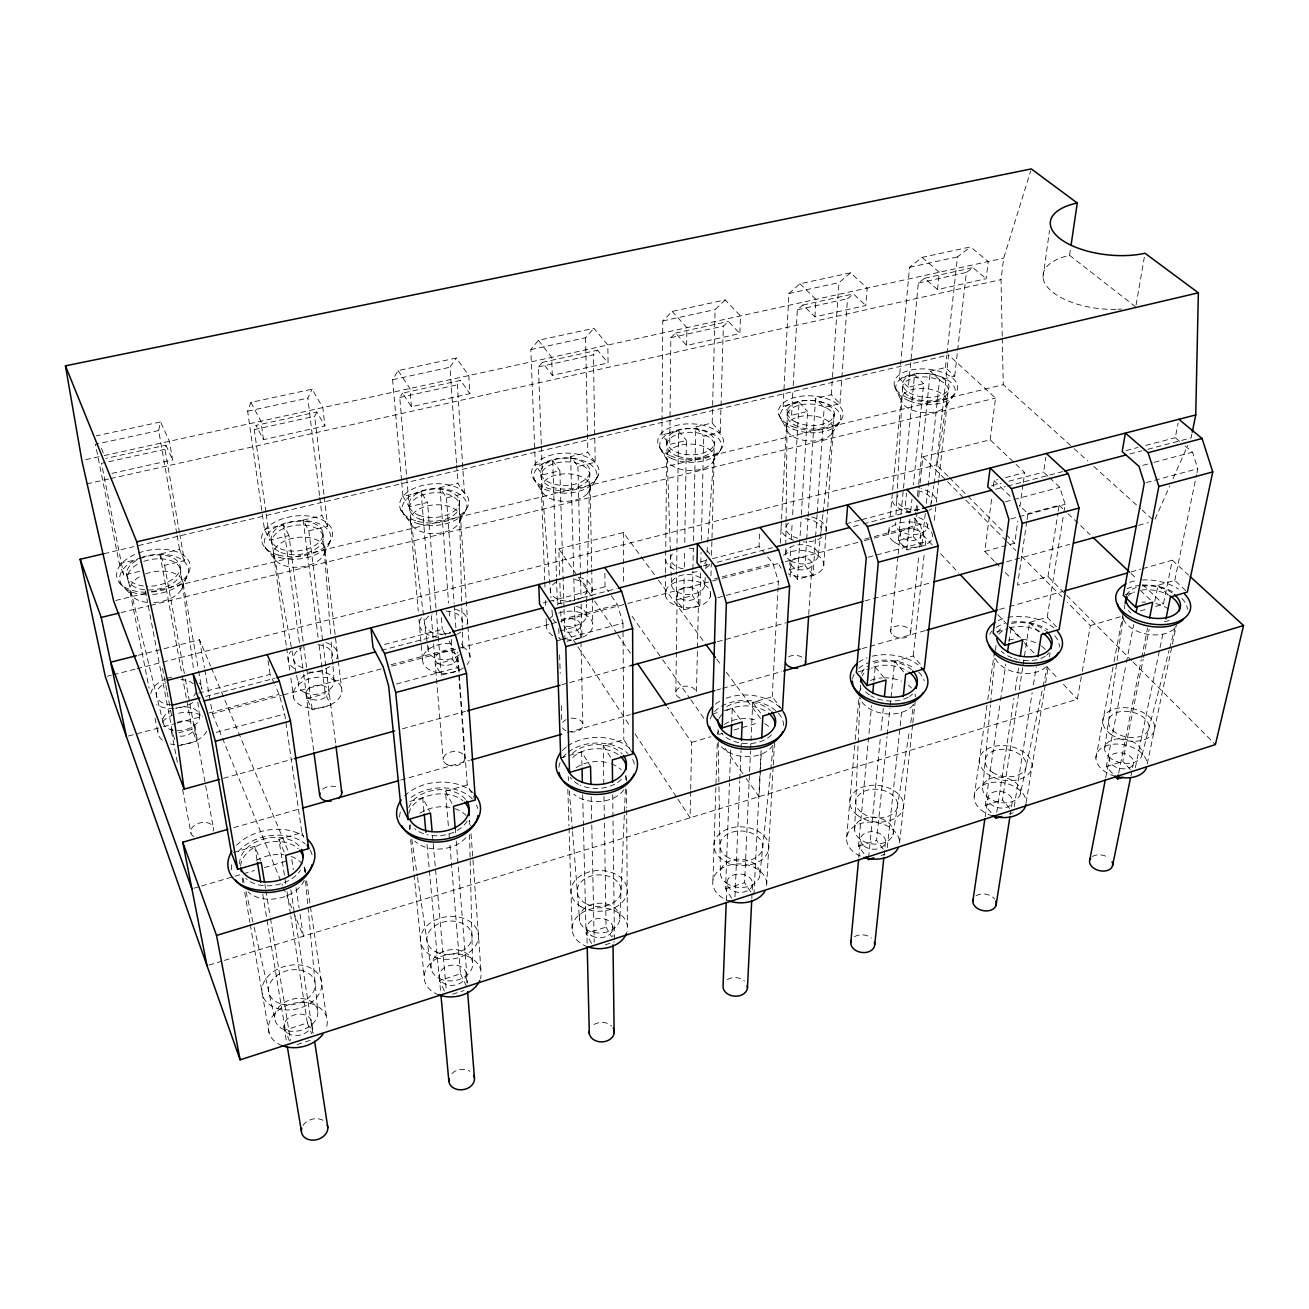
<?xml version="1.0" encoding="UTF-8"?>
<svg xmlns="http://www.w3.org/2000/svg" width="1309" height="1309" viewBox="0 0 1309 1309"><rect width="100%" height="100%" fill="white"/><g stroke="black" fill="none" stroke-linecap="round" stroke-linejoin="round"><path stroke-width="0.75" stroke-dasharray="5 3.75" d="M684.754 542.531L686.44 440.429L669.733 444.422L661.929 434.899L662.027 422.692M662.043 420.647L662.796 320.95L672.155 311.395L725.186 299.941L740.485 315.911L739.88 333.566L686.636 345.429L675.575 333.059L670.846 337.689L669.733 444.422M665.316 595.153L665.512 574.749M665.528 572.704L666.608 458.428M785.727 553.707L786.038 523.355M786.071 521.342L787.184 412.073M700.61 572.933L699.857 605.56L683.625 609.929L676.246 599.947L676.622 571.444M676.655 569.415L678.553 430.956L661.929 434.899M675.82 692.052L676.393 651.669M676.409 649.657L677.211 593.124M686.636 345.429L686.93 327.659L672.155 311.395M683.625 609.929L684.198 575.224M684.345 567.042L684.607 550.713M699.857 605.56L692.396 595.644L692.886 571.248M692.919 569.202L693.328 548.88M693.492 540.732L695.75 426.865L712.178 422.971L720.261 432.33L703.735 436.273L695.75 426.865M690.661 791.291L690.105 817.781L677.767 798.981M690.694 789.262L691.676 742.383L667.41 707.04M696.47 691.512L698.646 594.581A10.767 6.512 1 0 0 683.396 587.921A10.767 6.512 1 0 0 681.727 599.146A10.767 6.512 1 0 0 698.646 594.581M700.839 562.739L701.084 552.529M701.362 540.306L703.735 436.273M586.285 616.49L586.579 604.316M586.628 602.287L587.283 575.911M587.332 573.882L589.819 472.434A24.593 13.695 -1.4 0 0 554.672 459.606A24.593 13.695 -1.4 0 0 551.416 483.316A24.593 13.695 -1.4 0 0 589.819 472.434M712.178 422.971L715.123 309.578L725.186 299.941M710.427 596.168A22.728 13.761 1 0 0 679.42 581.114A22.728 13.761 1 0 0 673.922 604.66A22.728 13.761 1 0 0 710.427 596.168L710.525 592.077M710.967 575.747L711.294 563.508M711.523 555.343L714.109 459.41A23.922 13.205 0.9 0 0 681.433 444.978A23.922 13.205 0.9 0 0 675.689 467.558A23.922 13.205 0.9 0 0 714.109 459.41M720.261 432.33L720.964 407.819M721.03 405.774L723.337 326.121L728.409 321.441L739.88 333.566M712.98 879.926L717.283 742.35M731.682 898.187L725.562 888.778L729.473 783.338M729.538 781.309L730.749 748.863M731.715 722.503L732.238 708.316L721.439 711.442M726.282 900.428L726.97 882.135M734.987 896.796L739.765 780.966M739.847 778.937L741.025 750.482M741.107 748.453L741.434 740.321M854.63 829.791L858.099 744.805M858.18 742.776L859.98 698.253M860.324 690.17L860.569 684.1M619.861 918.853A20.29 14.89 -1.6 0 0 590.621 904.895A20.29 14.89 -1.6 0 0 588.346 930.666A20.29 14.89 -1.6 0 0 619.861 918.853L625.473 787.674M625.817 779.608L625.997 775.566M765.389 554.214L759.073 546.524L759.76 531.258M750.761 892.018L744.576 882.691L750.532 751.006M750.613 748.993L750.891 742.907M750.99 740.878L752.724 702.393L772.261 696.748L782.471 710.28M751.808 898.416L752.511 884.18A12.812 9.212 3.3 0 0 734.104 874.772A12.812 9.212 3.3 0 0 732.598 890.66A12.812 9.212 3.3 0 0 752.511 884.18M753.951 894.669L759.891 774.879M759.989 772.85L761.102 750.532M760.382 770.281L759.073 796.674L746.13 778.282M760.48 768.252L761.282 752.004M801.37 514.568L807.588 411.419L791.585 415.248L783.126 406.117L788.918 293.527L799.93 283.791L850.605 272.828L867.147 288.111L865.789 305.537L814.918 316.86L802.892 305.046L797.345 309.791L793.025 388.888M896.01 514.568L902.703 384.502M780.295 543.202L781.473 520.998M781.571 518.986L786.496 426.112M772.261 696.748L778.053 587.446M778.168 585.434L778.38 581.376L772.964 563.426L766.649 555.736M791.585 415.248L792.91 390.916M773.144 766.927L766.583 886.389A27.047 19.439 3.3 0 0 745.394 864.496A27.047 19.439 3.3 0 0 713.945 876.85A27.047 19.439 3.3 0 0 729.342 901.034M773.259 764.898L774.486 742.628M815.474 538.735L813.053 575.093L797.476 579.298L789.507 569.71L790.783 547.244M791.258 539.095L792.19 522.766M792.649 514.601L799.063 402.338L783.126 406.117M790.129 576.909L790.931 562.886M797.476 579.298L801.255 516.597M814.918 316.86L815.982 299.336L799.93 283.791M813.053 575.093L805.019 565.553L806.557 541.108M806.688 539.063L807.98 518.675M808.095 516.646L815.54 398.427L831.28 394.696L839.985 403.663L824.163 407.459L815.54 398.427M808.749 614.379L812.038 564.294A10.57 6.25 3.3 0 0 796.608 557.879A10.57 6.25 3.3 0 0 795.79 568.662A10.57 6.25 3.3 0 0 812.038 564.294M815.605 536.723L817.078 514.502M817.209 512.473L824.163 407.459M831.28 394.696L838.954 282.646L850.605 272.828M704.717 585.008A16.641 10.014 1 0 0 680.222 575.6A16.641 10.014 1 0 0 679.338 592.928A16.641 10.014 1 0 0 704.717 585.008L705.289 576.86M705.862 568.711L706.435 560.547M707.007 552.398L707.58 544.249M707.727 542.204L714.73 442.327A24.053 13.123 0.9 0 0 679.24 430.039A24.053 13.123 0.9 0 0 678.111 452.75A24.053 13.123 0.9 0 0 714.73 442.327M823.688 565.799L825.963 533.45M826.094 531.438L827.648 509.201M827.795 507.172L833.178 430.366A23.48 12.615 2.9 0 0 799.995 416.524A23.48 12.615 2.9 0 0 796.265 438.171A23.48 12.615 2.9 0 0 833.178 430.366M839.985 403.663L841.72 379.446M841.867 377.434L847.528 298.714L853.386 293.936L865.789 305.537M846.661 837.351L855.088 741.598M855.268 739.569L859.228 694.752M908.331 387.3L899.283 378.546L909.559 267.298L922.076 257.382L970.558 246.91L988.213 261.522L986.168 278.735L937.522 289.567L924.629 278.261L918.329 283.088L908.331 387.3L923.663 383.635L913.404 484.984M863.989 853.632L858.459 846.154L871.581 705.682M873.872 681.253L875.197 667.001L871.434 668.081M888.713 532.387L889.466 524.271M890.235 516.155L901.263 398.443M858.769 857.673L860.488 839.445M982.895 785.842L990.455 704.962M990.635 702.933L994.791 658.46M995.544 650.36L996.116 644.306M925.267 513.423L921.814 545.82L906.826 549.845L898.35 540.633L903.292 490.106M903.488 488.093L914.549 374.93L899.283 378.546M890.627 631.2L897.99 556.145M898.187 554.116L900.183 533.827M868.603 857.575L880.303 738.538M881.104 730.471L883.28 708.284M909.166 512.735L905.043 508.367L906.532 493.264M883.28 849.246L876.588 840.345L887.06 736.623M887.257 734.594L889.94 708.153M890.136 706.124L894.652 661.372L913.224 656.005L921.847 666.003M906.826 549.845L909.902 519.444M910.737 511.344L911.964 499.171M759.973 874.003L773.161 746.032M937.522 289.567L939.289 272.272L922.076 257.382M921.814 545.82L913.257 536.657L915.76 512.441M915.973 510.412L916.595 504.358M917.429 496.291L918.476 486.195M918.689 484.183L930.355 371.167L945.442 367.584L954.719 376.19L939.551 379.823L930.355 371.167M932.286 544.888L915.547 527.085L917.004 513.03M917.216 511.034L917.838 505.012M918.673 496.978L919.932 484.935M920.129 482.923L922.845 456.825L990.177 439.808L1014.639 463.042M884.066 855.579L885.555 841.409M887.273 847.643L901.999 708.578M910.639 632.574L918.82 555.474M919.671 547.358L920.963 535.185M926.363 503.311L939.551 379.823M913.224 656.005L924.269 553.854M925.136 545.837L925.561 541.844L920.194 524.385L910.557 514.192M945.442 367.584L946.751 355.508M946.98 353.495L957.452 256.891L970.558 246.91M947.945 476.231L936.589 464.826L948.567 355.017L135.792 546.197M934.299 520.377L936.099 504.129M938.782 479.732L936.311 502.083A22.286 12.468 5.1 0 0 921.078 488.666M939.011 477.703L947.323 402.517A23.12 12.043 4.7 0 0 913.698 389.231A23.12 12.043 4.7 0 0 911.833 409.995A23.12 12.043 4.7 0 0 947.323 402.517M912.618 724.875L899.463 843.52A26.573 18.408 7 0 0 877.21 822.641A26.573 18.408 7 0 0 847.398 834.422A26.573 18.408 7 0 0 864.153 857.46M912.831 722.879L915.515 698.744A28.225 17.966 6 0 0 914.991 694.015M818.387 554.803L820.203 538.654M820.432 536.641L822.936 514.437M823.165 512.408L834.34 413.513M954.719 376.19L957.403 352.268M957.632 350.272L966.353 272.485L972.947 267.625L986.168 278.735M1002.236 336.184L1001.009 279.619L1003.692 258.135L1030.707 170.857M990.177 439.808L995.511 398.067L948.567 355.017M994.316 561.234L984.761 551.384L991.911 496.782M993.236 486.67L994.038 480.599L997.867 479.601M1042.995 277.41L1049.54 230.368M974.174 796.739L987.493 701.722M987.771 699.693L994.284 653.207A27.8 16.919 8.5 0 0 1014.23 671.91A27.8 16.919 8.5 0 0 1045.662 667.132M984.761 551.384L1014.688 543.202L1017.846 521.015M1019.858 506.894L1023 484.706M1023.294 482.677L1024.718 472.598L1016.079 464.4M1104.845 747.194L1123.204 616.899M1124.333 608.881L1124.906 604.873M991.142 812.627L985.219 805.493L1000.191 702.475M1000.485 700.446L1005.77 664.088M1009.01 641.868L1011.055 627.731L1005.688 629.285M1026.78 521.587L1017.535 585.139L1047.969 576.582L1065.281 593.959M1027.074 519.608L1027.941 513.635L1019.466 505.389M985.17 816.865L987.804 798.752M1115.939 309.333A59.543 27.538 6.3 0 1 1047.822 287.538A59.543 27.538 6.3 0 1 1069.568 255.337L1070.467 249.299M1048.018 476.28L1043.6 472.124L1045.809 457.217M996.771 812.316L1013.968 698.188M1015.179 690.187L1018.5 668.163M1009.681 808.438L1002.514 799.946L1022.804 666.772M1023.114 664.759L1029.561 622.38L1047.216 617.275L1056.445 626.782M927.247 528.165L927.868 524.124M930.65 505.978L933.742 485.803M934.053 483.79L948.567 389.002A23.235 11.961 4.6 0 0 918.411 373.523A23.235 11.961 4.6 0 0 910.557 393.42A23.235 11.961 4.6 0 0 948.567 389.002M1010.237 814.836L1011.17 808.798M1011.497 806.769L1012.119 802.744A12.419 8.247 9.8 0 0 996.542 791.438A12.419 8.247 9.8 0 0 991.715 804.986A12.419 8.247 9.8 0 0 1012.119 802.744M1047.969 576.582L1057.901 513.193M1058.212 511.214L1059.145 505.258L1027.941 513.635M1014.213 806.688L1032.179 692.69M1033.439 684.689L1036.286 666.69M892.934 834.766A19.471 13.401 7 0 0 868.194 817.438A19.471 13.401 7 0 0 860.897 839.724A19.471 13.401 7 0 0 892.934 834.766L909.46 730.717M910.737 722.715L913.6 704.7M1047.216 617.275L1063.562 514.421M1063.89 512.408L1065.166 504.341L1059.832 487.357L1049.507 477.67M1026.158 802.63L1045.286 684.885M1045.596 682.905L1048.198 666.936M1136.097 304.948L1144.328 257.235M224.346 960.413L1077.356 699.202L1081.921 673.333M1082.265 671.353L1090.348 625.587L1067.44 602.5M1095.895 757.976L1113.664 663.614M1114.024 661.716L1123.106 613.528M1112.535 773.488L1106.269 766.665L1126.018 664.497M1126.411 662.485L1133.758 624.426M1105.663 777.873L1109.557 757.862M1179.573 441.313L1175.269 437.697L1178.149 422.987M1118.72 772.964L1141.252 659.769M1141.644 657.773L1147.584 627.993M1130.371 769.496L1122.795 761.363L1143.182 659.311M1143.575 657.314L1149.171 629.302M1154.767 601.273L1157.974 585.27L1174.778 580.411L1187.345 592.061M1191.894 434.081L1191.125 437.91L1143.722 450.345M1155.683 606.443L1163.374 604.185L1172.308 560.203L1142.855 568.597M1130.943 775.73L1132.17 769.725M1132.58 767.728L1133.398 763.72A12.288 7.772 11.8 0 0 1117.395 752.904A12.288 7.772 11.8 0 0 1113.599 765.847A12.288 7.772 11.8 0 0 1133.398 763.72M1135.378 767.598L1163.505 630.725M1174.778 580.411L1196.541 474.692M1196.95 472.696L1197.784 468.704L1192.499 452.178L1185.316 446.14M1020.398 793.892A19.193 12.665 9.7 0 0 995.004 777.35A19.193 12.665 9.7 0 0 989.457 798.621A19.193 12.665 9.7 0 0 1020.398 793.892L1042.602 688.616M1043.011 686.636L1047.2 666.772M1049.294 656.84L1050.145 652.864M1147.24 763.9L1176.382 625.195M176.78 533.565L158.667 430.546L160.565 421.94L96.293 435.832M179.546 532.796L164.967 449.331L165.948 445.191L105.849 458.412M1142.037 754.884L1169.084 650.426M1169.591 648.462L1175.204 626.782M306.584 667.328L288.994 535.577L269.85 540.159L264.451 529.261L247.646 411.206L250.935 402.403L312.082 389.198L322.816 407.59L324.927 425.965L263.485 439.644L255.975 425.392L316.86 411.991L324.927 425.965M265.891 512.015L254.273 429.614L255.975 425.392M181.575 589.312L188.021 574.013M1155.045 519.117L1169.804 485.901M1173.077 478.521L1187.836 445.305M319.511 495.358L307.844 398.116L312.082 389.198M323.912 554.591L331.177 539.406M323.928 494.295L314.684 416.278L316.86 411.991M459.852 521.44L467.837 506.37M587.774 493.198L598.442 474.807A33.723 18.784 -1.4 0 0 554.083 454.37A33.723 18.784 -1.4 0 0 543.366 486.523A33.723 18.784 -1.4 0 0 598.442 474.807M401.536 480.272L392.602 379.692L398.116 370.611L456.35 358.028L468.786 375.552L469.898 393.682L411.386 406.706L402.567 393.125L460.572 380.363L469.898 393.682M712.44 462.715L721.095 449.118M435.979 608.096L427.536 502.411L409.259 506.779L399.752 397.511L402.567 393.125M831.82 433.541L841.131 420.025M456.497 462.961L449.985 367.224L456.35 358.028M464.499 493.558L457.888 483.332L439.939 487.603L446.451 497.878L464.499 493.558L457.348 384.813L460.572 380.363M946.26 405.561L956.175 392.144M563.983 607.229L559.876 470.716L542.401 474.905L535.332 464.957L530.832 349.634L538.375 340.307L593.91 328.297L607.851 345.02L608.063 362.92L552.283 375.339L542.286 362.38L538.457 366.913L541.288 444.34M530.832 349.634L585.598 337.738L593.91 328.297M538.457 366.913L593.402 354.788L597.608 350.207L608.063 362.92M297.061 1044.598L311.902 1039.788M452.587 994.235L464.106 990.504M605.331 944.787L614.461 941.826M881.17 855.464L884.819 854.286M1009.403 813.953L1013.264 812.693M289.42 1040.933L285.28 1030.019L307.37 1022.918L290.794 916.005M444.373 990.913L439.497 980.539L460.49 973.814L449.674 841.916M591.603 943.396L586.072 933.53L606.051 927.116L604.398 821.07M725.562 888.778L744.576 882.691M858.459 846.154L876.588 840.345M985.219 805.493L1002.514 799.946M1106.269 766.665L1122.795 761.363M208.933 965.126L222.432 961.002M193.847 888.255L199.721 886.537M201.684 885.964L233.018 876.768M234.982 876.196L254.568 870.469M264.369 867.589L287.865 860.7M691.676 742.383L710.902 736.754M718.592 734.496L722.437 733.367M733.973 729.997L758.958 722.666M1090.348 625.587L1121.093 616.572M1140.303 610.943L1147.993 608.701M233.395 852.503L254.78 846.318L260.556 860.668M285.771 883.722L278.899 839.347L301.872 832.704L284.675 714.01L279.161 694.359L275.037 685.278M409.832 801.501L422.709 797.786L429.63 811.351M448.332 825.684L445.502 791.192L467.248 784.909L474.463 798.277M560.727 757.895L581.621 751.857L590.555 766.305M603.825 784.353L603.22 745.606L623.804 739.65L632.018 752.331M712.423 714.043L719.623 711.965M858.262 671.893L869.552 668.637M996.738 631.871L1003.905 629.793M1125.2 594.744L1134.658 592.012M233.787 827.664L300.546 808.635M400.669 780.099L469.391 760.513M567.566 732.549L630.398 714.632M716.792 690.023L720.719 688.894M722.683 688.338L781.588 671.55M862.091 648.609L867.982 646.924M869.945 646.368L926.887 630.136M999.536 609.438L1007.39 607.196M1009.354 606.64L1062.352 591.537M1131.074 571.951L1140.892 569.153M223.463 778.266L292.332 759.236M402.534 728.769L465.497 711.36M561.921 684.705L567.828 683.069M569.791 682.529L630.791 665.659M717.381 641.737L786.251 622.691M864.954 600.929L931.861 582.44M1006.637 561.774L1069.6 544.364M1138.47 525.318L1148.32 522.602M177.419 746.195L196.677 741.025L189.756 703.097M303.672 674.331L306.944 698.581L312.262 709.903L330.686 704.946L325.27 693.688L322.178 669.472M459.001 670.404L452.816 659.621L435.275 664.317L441.346 675.149L459.001 670.404L457.659 652.144M566.895 641.361L581.949 637.303L581.081 600.684M216.296 732.385L284.675 714.01M396.431 683.985L458.69 667.263L453.192 648.217L448.251 639.643M556.832 640.903L560.727 639.856M562.674 639.332L622.986 623.117L617.537 604.643L609.585 593.288M717.741 597.673L778.38 581.376M868.162 557.258L925.561 541.844M1010.826 518.937L1065.166 504.341M1146.209 482.563L1197.784 468.704M128.347 736.034L161.596 727.215M163.543 726.691L175.275 723.582M177.239 723.059L202.65 716.318M204.76 669.733L212.434 713.716L281.37 695.423M283.333 694.899L381.835 668.752M391.669 666.134L549.256 624.311M551.22 623.788L557.143 622.217M623.804 604.529L561.07 621.17L576.778 645.108M627.747 603.482L710.542 581.507M712.505 580.983L720.392 578.889M722.372 578.365L783.486 562.134M785.449 561.61L862.336 541.206M864.3 540.682L872.187 538.588M874.15 538.064L915.547 527.085M178.662 732.844L192.063 729.277L196.677 741.025M306.944 698.581L325.27 693.688M560.121 630.971L575.093 626.978L581.949 637.303M676.246 599.947L692.396 595.644M789.507 569.71L805.019 565.553M898.35 540.633L913.257 536.657M208.818 713.012L279.161 694.359M390.949 664.727L453.192 648.217M561.103 619.599L617.537 604.643M714.272 578.987L720.13 577.433M722.093 576.909L772.964 563.426M864.676 539.095L872.334 537.066M874.248 536.559L920.194 524.385M1005.476 501.772L1059.832 487.357M1142.806 465.349L1152.362 462.813M1154.276 462.306L1192.499 452.178M205.758 696.404L274.857 678.275M381.492 650.311L450.607 632.182M557.241 604.202L616.49 588.657M703.375 565.864L709.298 564.31M717.201 562.248L772.49 547.735M853.452 526.496L861.355 524.434M863.318 523.911L918.607 509.397M995.625 489.206L1005.492 486.604M1007.472 486.097L1062.761 471.584M1129.912 453.978L1141.759 450.869M1005.541 477.605L1024.718 472.598M198.575 693.083L270.096 674.397L274.219 683.462M384.551 644.47L442.311 629.351L447.269 637.925M543.366 602.925L547.227 601.927M549.158 601.42L605.053 586.808L608.456 591.668M700.888 561.741L710.591 559.205M712.538 558.698L759.073 546.524M846.203 523.747L859.931 520.148M861.895 519.64L905.043 508.367M991.584 485.737L1001.205 483.217M1008.912 481.205L1043.6 472.124M1126.084 450.558L1137.897 447.482M1145.751 445.42L1175.269 437.697M107.338 676.262L111.298 675.248M113.278 674.74L135.056 669.194M137.036 668.686L160.778 662.632M162.758 662.125L936.589 464.826M138.329 655.22L162.021 649.215M164.001 648.724L199.541 639.741L210.569 666.036M559.63 574.978L558.812 548.88L623.329 532.567L657.282 578.578M121.066 612.563L148.833 605.756M150.813 605.265L995.511 398.067M115.634 600.504L149.39 592.29M151.386 591.815L1003.267 384.666L1072.709 447.367M158.667 430.546L95.459 444.291L119.332 563.704L123.75 575.126L143.826 570.331M184.405 560.612L179.578 549.404L159.894 554.083L164.59 565.357L184.405 560.612L179.889 534.776M327.708 526.3L321.949 515.615L303.164 520.066L308.809 530.832L327.708 526.3L324.157 496.307M595.219 462.257L587.839 452.489L570.675 456.563L577.956 466.397L595.219 462.257L593.402 354.788M119.332 563.704L137.461 559.401M264.451 529.261L283.48 524.745L288.994 535.577M401.716 482.285L402.976 496.373L421.138 492.053L427.536 502.411M535.332 464.957L552.709 460.833L559.876 470.716M104 553.674L133.813 546.655M86.689 483.905L108.598 479.012M110.594 478.57L1001.009 279.619M111.936 473.383L172.624 459.868L169.417 441.264L160.565 421.94M85.609 459.672L100.58 456.383M104.327 455.565L1003.692 258.135M542.286 362.38L597.608 350.207M675.575 333.059L728.409 321.441M802.892 305.046L853.386 293.936M924.629 278.261L972.947 267.625M164.967 449.331L101.497 463.337L123.75 575.126M254.273 429.614L314.684 416.278M399.752 397.511L457.348 384.813M670.846 337.689L723.337 326.121M797.345 309.791L847.528 298.714M918.329 283.088L966.353 272.485M247.646 411.206L307.844 398.116M392.602 379.692L449.985 367.224M662.796 320.95L715.123 309.578M788.918 293.527L838.954 282.646M909.559 267.298L957.452 256.891M1069.568 255.337L1135.754 306.928M1074.214 448.725L1087.795 460.997M1093.833 466.446L1140.63 508.694M1142.135 510.068L1152.705 519.608M1172.308 560.203L1188.637 575.175M1157.974 585.27L1170.426 597.002M1059.145 505.258L1066.475 512.228M1067.948 513.619L1089.972 534.53M1131.074 573.538L1136.948 579.118M1142.822 584.681L1163.374 604.185M914.549 374.93L923.663 383.635M1140.352 590.359L1151.347 600.847M994.038 480.599L1010.99 497.125M949.369 477.654L966.402 494.753M967.826 496.176L1004.756 533.221M1006.179 534.645L1014.688 543.202M1066.72 595.399L1131.68 660.57M1133.119 662.027L1215.406 744.576M922.845 456.825L964.357 498.664M965.797 500.103L1005.868 540.486M1007.308 541.926L1015.899 550.582M1021.625 556.358L1061.714 596.74M995.674 562.641L999.781 566.846M1005.247 572.475L1010.712 578.103M119.708 582.98L132.111 595.873M1029.561 622.38L1038.724 631.952M799.063 402.338L807.588 411.419M1011.055 627.731L1021.429 638.743M940.664 553.789L958.793 573.08M997.851 614.625L1007.619 625.015M1009.01 626.504L1022.951 641.345M1024.358 642.817L1036.908 656.169M1046.676 666.559L1057.836 678.438M1063.415 684.362L1077.356 699.202M894.652 661.372L904.404 672.875M265.318 547.947L276.215 560.841M678.553 430.956L686.44 440.429M875.197 667.001L883.64 677.129M538.375 340.307L551.711 357.357L552.283 375.339M752.724 702.393L760.578 712.996M400.799 509.937L411.255 524.058M658.492 580.214L704.586 642.67M716.71 659.098L721.57 665.676M726.413 672.253L762.803 721.554M732.238 708.316L741.09 720.506M632.034 616.212L661.438 657.985M662.616 659.654L689.679 698.09M690.841 699.759L704.962 719.819M724.957 748.208L744.952 776.613M558.812 548.88L577.302 575.796M578.447 577.482L593.468 599.358M594.63 601.044L616.572 633.016M617.733 634.701L630.447 653.207M533.221 478.21L542.499 492.233M398.116 370.611L409.881 388.478L411.386 406.706M577.907 646.826L629.514 725.464M635.127 734.005L676.638 797.263M603.22 745.606L611.287 758.369M402.976 496.373L409.259 506.779M659.883 447.858L668.065 461.799M606.051 927.116L611.663 936.917M250.935 402.403L260.933 421.187L263.485 439.644M445.502 791.192L453.454 806.344M778.806 414.397L786.627 429.417M460.49 973.814L466.299 985.824M894.685 386.744L901.672 401.601M165.948 445.191L172.624 459.868M301.872 832.704L304.163 838.005M211.371 667.917L287.849 850.163M1122.32 616.359L1123.776 619.877M278.899 839.347L284.838 853.583M212.434 713.716L221.679 736.345M222.448 738.227L282.548 885.309M283.317 887.191L292.562 909.82M293.331 911.702L303.361 936.213L299.401 909.984M101.415 448.382L103.591 453.765M307.37 1022.918L311.64 1033.766M174.85 739.454L172.935 734.382L146.919 598.835M126.58 573.604L163.51 724.073M242.885 877.766L244.227 883.69M246.027 891.593L253.651 925.201M254.11 927.181L274.743 1018.107M130.115 592.192L149.111 688.158M155.035 718.15L158.209 734.136M162.529 668.261L166.734 690.236M167.11 692.248L170.17 708.234M170.546 710.231L171.692 716.219M145.381 590.866L146.543 596.855M171.446 731.518L177.599 763.474M182.589 789.425L191.032 833.358M271.159 539.013L296.194 673.235M296.554 675.248L298.436 685.261M194.665 725.333L213.203 827.059M164.59 565.357L185.011 677.146M185.371 679.142L189.396 701.1M159.894 554.083L181.836 673.53M182.196 675.526L192.063 729.277M177.14 535.545L179.578 549.404M145.544 573.915A26.933 15.364 -9.5 0 1 182.802 581.376L198.264 668.932M198.608 670.912L201.782 688.861M244.701 892.427L249.921 922.485M250.264 924.498L269.065 1032.736M199.541 639.741L204.417 667.737M254.78 846.318L257.104 860.291M262.749 894.227L285.28 1030.019M283.955 1026.403L286.622 1042.488M264.893 884.442L265.547 888.451M265.874 890.447L270.145 916.447M270.472 918.443L290.516 1040.393M287.031 891.805L290.467 913.993M311.837 1023.18A14.121 10.488 -13.5 0 1 291.171 1034.863A14.121 10.488 -13.5 0 1 290.68 1016.504A14.121 10.488 -13.5 0 1 311.837 1023.18L313.375 1033.226M290.843 889.711L312.835 1033.128M291.792 859.555L293.314 869.651M296.047 887.797L299.09 907.971M409.684 824.981L410.29 829.006M411.795 839.102L417.227 875.459M417.538 877.472L431.119 968.349M268.034 660.554L270.096 674.397M304.899 868.783L305.488 872.792M306.65 880.793L326.514 1016.913M273.385 553.478L286.344 645.861M286.622 647.873L289.731 669.963M290.86 677.947L293.674 698.041M266.169 514.028L269.85 540.159M283.48 524.745L303.393 672.302M305.962 693.688L313.62 750.335M306.846 669.357L312.262 709.903M409.161 505.994L427.176 642.866M427.454 644.895L428.239 650.933M180.249 567.206L193.634 669.946M197.823 702.18L199.655 716.285M303.164 520.066L318.071 637.172M319.101 645.239L321.916 667.443M308.809 530.832L325.859 666.477M326.105 668.506L335.709 744.052M319.756 497.371L321.949 515.615M325.008 550.664A25.951 14.874 -6.7 0 1 285.591 565.995A25.951 14.874 -6.7 0 1 286.949 540.012A25.951 14.874 -6.7 0 1 325.008 550.664L338.049 659.016M338.295 661.012L341.927 691.119A24.56 15.397 -7.7 0 1 304.801 706.991A24.56 15.397 -7.7 0 1 305.799 680.091A24.56 15.397 -7.7 0 1 341.927 691.119M410.633 839.756L424.198 977.201M304.212 866.983L304.784 873.087M305.553 881.219L317.776 1011.35A21.828 16.15 -13.4 0 1 286.982 1030.592A21.828 16.15 -13.4 0 1 284.069 1002.661A21.828 16.15 -13.4 0 1 317.776 1011.35M439.251 976.694L440.544 990.749M422.709 797.786L424.018 811.989M426.996 844.485L439.497 980.539M432.494 835.42L433.034 841.523M433.214 843.552L446.271 990.013M410.372 520.36L418.275 611.221M418.962 619.304L422.48 659.687M449.003 833.8L449.494 839.887M541.042 474.447L550.974 597.804M551.956 609.945L552.611 618.028M421.138 492.053L431.119 613.643M431.283 615.672L433.443 642.015M433.606 644.044L443.26 759.76M568.204 776.597L568.531 780.671M569.333 790.849L572.393 829.513M572.557 831.542L579.658 921.078M455.237 828.695L455.548 832.769M456.203 840.902L467.477 983.174M466.151 973.634A13.548 10.112 -7.4 0 1 446.925 984.728A13.548 10.112 -7.4 0 1 445.044 967.302A13.548 10.112 -7.4 0 1 466.151 973.634L466.953 983.664M436.142 610.125L441.346 675.149M441.395 617.619L442.311 629.351M439.939 487.603L448.578 602.958M449.183 611.058L449.789 619.157M451.31 639.381L452.816 659.621M322.963 532.91L330.588 634.08M331.193 642.179L332.862 664.432M333.026 666.461L334.09 680.615M446.451 497.878L454.125 603.416M454.272 605.462L455.892 627.78M471.044 833.735L481.172 973.127M458.69 667.263L459.132 673.35M459.279 675.379L467.248 784.909M457.496 657.216L458.657 673.284M458.804 675.28L464.81 757.6M460.555 517.677A25.133 14.334 -3.9 0 1 423.412 532.321A25.133 14.334 -3.9 0 1 422.431 507.499A25.133 14.334 -3.9 0 1 460.555 517.677L467.82 624.589M467.951 626.602L470.013 656.873M456.645 465.006L457.888 483.332M541.321 488.715L544.708 580.051M544.773 582.08L545.002 588.166M545.46 600.356L545.689 606.443M546.131 618.617L546.442 626.733M541.37 446.385L542.401 474.905M666.674 440.838L671.206 575.698M671.272 577.744L671.484 583.879M558.763 628.435L559.09 638.612A23.218 14.334 -1.6 0 0 565.063 639.659M559.614 654.893L560.203 673.202M561.266 705.764L561.79 722.044M552.709 460.833L556.472 576.614M556.538 578.643L557.405 605.053M567.844 789.343L568.973 826.028M569.039 828.057L572.164 929.946M559.876 583.012L560.514 603.105M560.759 611.139L561.005 619.173M564.048 609.258L564.964 639.823M570.675 456.563L573.784 576.255M573.833 578.283L574.504 604.66M574.569 606.689L575.093 626.978M580.525 624.377L582.881 724.041M586.792 929.472L587.136 943.756M581.621 751.857L581.965 766.141M582.669 794.71L583.421 825.341M583.47 827.386L586.072 933.53M459.23 500.169L461.782 605.838M461.832 607.867L462.372 630.218M462.421 632.263L462.764 646.482M577.956 466.397L580.378 570.168M580.427 572.197L581.049 598.655M469.326 824.441L469.227 820.399A30.5 21.042 -6.1 0 1 470.455 825.652M469.555 834.553L470.127 858.819M470.176 860.831L472.516 961.919M1002.269 338.197L1003.267 384.666M591.193 796.641L591.75 822.936M591.783 824.965L594.237 942.267M590.146 486.146L591.684 567.255M591.717 569.284L592.224 595.644M592.257 597.673L592.748 624.049M585.598 337.738L587.839 452.489M718.003 729.718L718.068 733.793M718.199 741.958L718.919 784.762M718.952 786.807L720.375 872.432M604.005 796.592L604.365 819.025M604.873 573.277L605.053 586.808M612.71 794.694L614.445 939.78M612.792 926.559L612.923 936.769M622.986 623.117L623.804 739.65M626.553 789.622L626.667 807.948M626.684 809.993L627.387 926.068M623.329 532.567L623.673 584.534M1121.633 309.039A59.543 27.538 6.3 0 1 1117.87 309.268M455.123 609.176A24.151 14.759 -4.4 0 1 466.92 625.015M460.932 632.051A24.151 14.759 -4.4 0 1 455.99 634.718M437.582 637.303A24.151 14.759 -4.4 0 1 422.512 616.392M578.954 577.138A23.529 14.203 -1.6 0 1 589.803 595.906M561.986 603.842A23.529 14.203 -1.6 0 1 553.003 600.995M192.799 702.508A25.836 15.757 -10.5 0 1 175.684 708.267M174.015 708.398A25.836 15.757 -10.5 0 1 156.54 704.7M150.797 693.639A25.836 15.757 -10.5 0 1 165.572 679.027M167.094 678.455A25.836 15.757 -10.5 0 1 171.888 677.08M199.312 682.791A25.836 15.757 -10.5 0 1 200.866 685.212M201.357 686.489A25.836 15.757 -10.5 0 1 201.782 689.205M931.615 508.89A22.286 12.468 5.1 0 1 928.948 510.33M910.819 512.277A22.286 12.468 5.1 0 1 891.936 497.895M709.756 564.424A23.038 13.63 1 0 1 706.68 567.468M697.059 571.624A23.038 13.63 1 0 1 691.185 572.426M674.102 569.3A23.038 13.63 1 0 1 665.823 556.456M706.975 550.876A23.038 13.63 1 0 1 709.92 554.002M325.859 642.604A24.92 15.283 -7.4 0 1 336.577 659.147M329.852 666.494A24.92 15.283 -7.4 0 1 308.711 672.188M294.574 668.588A24.92 15.283 -7.4 0 1 290.843 651.375M141.716 557.339A34.754 19.668 -9.3 0 1 188.218 567.991A34.754 19.668 -9.3 0 1 150.846 594.597M145.446 594.646A34.754 19.668 -9.3 0 1 119.79 579.92A34.754 19.668 -9.3 0 1 140.079 557.912M1169.248 620.417A27.391 15.757 10.2 0 1 1163.128 621.857M1130.927 613.136A27.391 15.757 10.2 0 1 1128.358 610.485M1128.276 595.808A27.391 15.757 10.2 0 1 1135.705 591.423M1141.726 590.048A27.391 15.757 10.2 0 1 1168.43 595.039M300.383 870.321A31.776 21.713 -11.1 0 1 298.337 873.038M295.834 875.59A31.776 21.713 -11.1 0 1 245.667 878.274M240.643 866.018A31.776 21.713 -11.1 0 1 263.469 843.438A31.776 21.713 -11.1 0 1 298.157 848.723M231.431 869.814A41.086 28.094 -11.1 0 1 232.135 862.353M238.205 851.537A41.086 28.094 -11.1 0 1 305.259 844.06M310.168 850.048A41.086 28.094 -11.1 0 1 312.54 856.986M467.051 821.136A30.451 20.846 -6 0 1 427.061 834.717M423.478 833.669A30.451 20.846 -6 0 1 414.577 828.646M408.899 813.396A30.451 20.846 -6 0 1 431.266 795.005A30.451 20.846 -6 0 1 462.944 800.683M399.638 817.127A39.385 26.965 -6 0 1 400.996 810.058M411.075 797.443A39.385 26.965 -6 0 1 472.369 798.981M476.525 805.15A39.385 26.965 -6 0 1 477.67 808.504M558.861 767.401A38.092 25.705 -1.3 0 1 561.725 759.236M562.739 757.715A38.092 25.705 -1.3 0 1 566.666 753.411M568.237 752.119A38.092 25.705 -1.3 0 1 628.025 753.575M632.607 759.416A38.092 25.705 -1.3 0 1 634.783 765.912M621.366 779.297A29.453 19.864 -1.3 0 1 616.261 783.289M614.772 784.14A29.453 19.864 -1.3 0 1 580.149 785.138M578.578 784.369A29.453 19.864 -1.3 0 1 570.217 777.35M572.688 757.535A29.453 19.864 -1.3 0 1 618.993 755.195M771.361 734.922A28.716 18.833 2.7 0 1 746.163 743.577A28.716 18.833 2.7 0 1 721.39 733.073M719.066 718.657A28.716 18.833 2.7 0 1 722.077 714.272M726.74 710.591A28.716 18.833 2.7 0 1 766.992 712.063M710.263 718.936A37.143 24.364 2.7 0 1 712.423 714.436M714.583 711.671A37.143 24.364 2.7 0 1 775.648 710.525M778.397 713.192A37.143 24.364 2.7 0 1 783.469 728.606M912.488 694.097A28.16 17.786 5.9 0 1 909.493 696.421M908.217 697.173A28.16 17.786 5.9 0 1 886.144 700.74M882.479 700.151A28.16 17.786 5.9 0 1 870.91 695.832M869.536 694.964A28.16 17.786 5.9 0 1 864.856 691.054M862.042 675.919A28.16 17.786 5.9 0 1 863.956 673.186M873.79 667.099A28.16 17.786 5.9 0 1 907.546 671.092M852.552 679.093A36.423 22.989 5.9 0 1 854.564 673.35M858.851 668.294A36.423 22.989 5.9 0 1 869.7 662.436M872.972 661.503A36.423 22.989 5.9 0 1 914.566 668.67M918.738 672.172A36.423 22.989 5.9 0 1 924.252 680.762M195.663 692.821A20.159 12.288 -10.5 0 1 193.814 696.077M171.528 704.831A20.159 12.288 -10.5 0 1 156.54 696.355A20.159 12.288 -10.5 0 1 165.965 682.758M180.953 679.6A20.159 12.288 -10.5 0 1 193.208 683.74M318.005 644.683A19.439 11.928 -7.4 0 1 330.31 660.341M302.935 667.737A19.439 11.928 -7.4 0 1 298.239 649.968M299.385 649.117A19.439 11.928 -7.4 0 1 301.986 647.595M446.009 611.074A18.85 11.519 -4.4 0 1 460.899 626.16M450.689 632.934A18.85 11.519 -4.4 0 1 427.159 629.138A18.85 11.519 -4.4 0 1 432.166 613.954M574.815 579.494A18.359 11.077 -1.6 0 1 584.534 595.284A18.359 11.077 -1.6 0 1 556.816 598.737A18.359 11.077 -1.6 0 1 556.865 581.736M706.516 559.336A17.966 10.636 1 0 1 703.833 564.588M683.233 568.891A17.966 10.636 1 0 1 673.399 552.922M689.221 548.193A17.966 10.636 1 0 1 693.819 548.7M919.474 509.676A17.393 9.736 5.1 0 1 900.887 505.569A17.393 9.736 5.1 0 1 898.71 494.638M917.691 490.744A17.393 9.736 5.1 0 1 931.092 503.081M143.728 561.414A26.867 15.201 -9.3 0 1 180.675 572.622A26.867 15.201 -9.3 0 1 140.03 588.952A26.867 15.201 -9.3 0 1 140.636 562.641M1127.016 588.837A35.441 20.371 10.2 0 1 1140.581 585.27M1142.299 585.156A35.441 20.371 10.2 0 1 1173.306 592.028M1181.962 598.508A35.441 20.371 10.2 0 1 1187.443 609.307M822.019 537.165A22.629 13.057 3.2 0 1 803.251 541.926M793.663 540.241A22.629 13.057 3.2 0 1 781.178 526.578M811.629 516.973A22.629 13.057 3.2 0 1 826.126 530.963M797.688 538.212A17.655 10.177 3.2 0 1 791.127 521.195M805.002 518.74A17.655 10.177 3.2 0 1 820.727 531.978M1048.951 652.798A27.734 16.739 8.4 0 1 1046.595 655.171M1045.155 656.234A27.734 16.739 8.4 0 1 1019.122 659.769M1017.338 659.376A27.734 16.739 8.4 0 1 1013.853 658.394M1012.184 657.805A27.734 16.739 8.4 0 1 1006.065 654.844M1004.298 653.682A27.734 16.739 8.4 0 1 1001.189 651.129M998.865 634.129A27.734 16.739 8.4 0 1 1002.71 630.791M1009.435 627.878A27.734 16.739 8.4 0 1 1041.195 632.132M989.702 634.276A35.867 21.664 8.4 0 1 991.993 630.971M996.149 627.42A35.867 21.664 8.4 0 1 1004.723 623.542M1011.726 622.086A35.867 21.664 8.4 0 1 1047.838 629.842M1054.759 635.765A35.867 21.664 8.4 0 1 1059.456 647.104M303.017 1125.445A13.45 10.505 -15.8 0 1 323.732 1120.733M281.991 1045.596A29.796 22.155 -13.5 0 1 271.699 1017.486A29.796 22.155 -13.5 0 1 308.891 1003.103A29.796 22.155 -13.5 0 1 326.056 1028.547M304.277 880.286A31.825 21.909 -11.2 0 1 278.817 898.252A31.825 21.909 -11.2 0 1 248.088 891.92M242.869 882.544A31.825 21.909 -11.2 0 1 242.738 878.683M256.499 860.34A31.825 21.909 -11.2 0 1 283.791 854.777M291.154 856.446A31.825 21.909 -11.2 0 1 305.668 874.445M236.536 845.303A43.933 29.96 -11 0 1 303.361 836.075M239.743 863.924A32.038 21.844 -11 0 1 264.074 838.905A32.038 21.844 -11 0 1 300.399 847.676M1092.41 856.561A11.765 7.887 13.1 0 1 1108.723 857.837M1115.284 776.319A25.935 16.412 11.8 0 1 1096.189 755.293A25.935 16.412 11.8 0 1 1123.073 744.559A25.935 16.412 11.8 0 1 1147.093 763.605M1173.928 628.86A27.473 15.921 10.3 0 1 1143.641 633.425A27.473 15.921 10.3 0 1 1122.713 615.59M1142.053 602.156A27.473 15.921 10.3 0 1 1145.473 602.091M1155.962 603.547A27.473 15.921 10.3 0 1 1168.315 608.881M1129.618 582.407A37.879 21.713 10.2 0 1 1136.948 580.558M1142.364 579.969A37.879 21.713 10.2 0 1 1178.476 589.083M1126.427 595.53A27.62 15.839 10.2 0 1 1136.327 587.496M1142.397 586.121A27.62 15.839 10.2 0 1 1173.289 593.697M918.803 517.562A16.101 9.163 5.2 0 1 926.412 529.687A16.101 9.163 5.2 0 1 906.761 533.81A16.101 9.163 5.2 0 1 895.847 522.373M854.515 936.737A12.026 8.819 8 0 1 871.401 938.128M913.24 704.7A28.225 17.966 6 0 1 884.213 713.618A28.225 17.966 6 0 1 859.768 697.419M859.408 692.706A28.225 17.966 6 0 1 860.946 688.223M870.55 680.451A28.225 17.966 6 0 1 882.119 677.898M883.902 677.817A28.225 17.966 6 0 1 901.476 681.187M908.511 685.294A28.225 17.966 6 0 1 911.408 687.994M858.704 662.256A38.926 24.527 5.9 0 1 867.098 657.789M872.301 656.202A38.926 24.527 5.9 0 1 918.084 664.841M861.551 673.415A28.389 17.884 5.9 0 1 868.407 665.708M874.068 663.107A28.389 17.884 5.9 0 1 911.424 669.603M680.107 698.188A10.357 6.676 1.1 0 1 680.615 687.094A10.357 6.676 1.1 0 1 696.323 691.79M727.313 979.607A12.239 9.294 3.7 0 1 744.494 981.046M772.752 745.377A28.765 19.013 2.8 0 1 746.163 756.667A28.765 19.013 2.8 0 1 719.394 744.085M717.545 734.251A28.765 19.013 2.8 0 1 718.657 731.06M724.466 724.45A28.765 19.013 2.8 0 1 756.782 720.277M764.701 723.681A28.765 19.013 2.8 0 1 768.596 726.462M715.467 704.177A39.695 25.984 2.7 0 1 719.623 701.297M726.119 698.237A39.695 25.984 2.7 0 1 780.737 708.496M726.757 706.565A28.945 18.948 2.7 0 1 770.526 710.656M193.863 836.566A11.552 7.641 -12.1 0 1 199.41 823.05A11.552 7.641 -12.1 0 1 213.105 831.084M177.435 722.404A12.059 7.527 -10.9 0 1 194.926 726.331A12.059 7.527 -10.9 0 1 179.628 736.149M172.543 733.269A12.059 7.527 -10.9 0 1 171.659 727.559M206.789 731.142A25.46 15.872 -10.9 0 1 180.904 744.821M174.424 744.674A25.46 15.872 -10.9 0 1 170.415 743.937M162.349 740.125A25.46 15.872 -10.9 0 1 157.964 729.964M162.512 721.668A25.46 15.872 -10.9 0 1 172.477 715.238M178.695 713.274A25.46 15.872 -10.9 0 1 202.175 715.941M143.483 585.99A27.08 15.283 -9.3 0 1 135.907 560.825A27.08 15.283 -9.3 0 1 179.546 564.13A27.08 15.283 -9.3 0 1 146.853 586.252M176.06 708.169A18.637 11.552 -10.8 0 1 199.524 718.117A18.637 11.552 -10.8 0 1 171.872 729.947A18.637 11.552 -10.8 0 1 170.35 710.607M182.802 581.376A26.933 15.364 -9.5 0 1 153.955 602.565M147.099 602.402A26.933 15.364 -9.5 0 1 130.131 592.273A26.933 15.364 -9.5 0 1 139.654 576.68M138.41 553.036A37.143 20.96 -9.3 0 1 189.69 563.279A37.143 20.96 -9.3 0 1 149.88 592.143M146.019 592.241A37.143 20.96 -9.3 0 1 116.91 577.58A37.143 20.96 -9.3 0 1 136.709 553.707M976.089 895.765A11.879 8.345 11 0 1 994.611 898.988M992.664 815.949A26.213 17.393 9.8 0 1 974.534 794.432A26.213 17.393 9.8 0 1 1001.45 782.471A26.213 17.393 9.8 0 1 1026.092 801.108M1008.601 640.085A27.8 16.919 8.5 0 1 1015.244 639.103M1022.329 639.267A27.8 16.919 8.5 0 1 1040.295 645.272M1041.588 646.155A27.8 16.919 8.5 0 1 1045.907 650.082M998.194 620.597A38.337 23.087 8.3 0 1 1006.114 617.799M1007.865 617.423A38.337 23.087 8.3 0 1 1054.727 628.615M997.589 632.803A27.964 16.837 8.3 0 1 1003.119 626.847M1011.481 623.509A27.964 16.837 8.3 0 1 1045.76 630.873M451.916 1073.495A12.91 10.161 -8.7 0 1 469.964 1071.335M438.81 994.922A28.602 21.353 -7.4 0 1 426.636 968.218A28.602 21.353 -7.4 0 1 461.75 954.572A28.602 21.353 -7.4 0 1 480.419 978.739M465.759 837.744A30.5 21.042 -6.1 0 1 414.838 841.114M409.635 829.661A30.5 21.042 -6.1 0 1 410.65 824.13M419.862 813.249A30.5 21.042 -6.1 0 1 451.18 807.637M454.73 808.602A30.5 21.042 -6.1 0 1 466.004 815.458M404.596 795.954A42.101 28.765 -6 0 1 473.138 792.763M408.817 807.555A30.696 20.977 -6 0 1 434.784 790.145A30.696 20.977 -6 0 1 465.677 799.504M322.685 789.245A11.159 7.429 -8.6 0 1 338.327 787.658M571.133 718.232A10.57 6.938 -1.8 0 1 582.98 724.973A10.57 6.938 -1.8 0 1 570.937 732.009M565.881 730.684A10.57 6.938 -1.8 0 1 562.608 727.853M562.706 722.552A10.57 6.938 -1.8 0 1 566.077 719.672M560.988 621.366A10.996 6.79 -1.6 0 1 575.633 619.632A10.996 6.79 -1.6 0 1 579.314 628.451A10.996 6.79 -1.6 0 1 565.292 631.74M558.534 613.119A23.218 14.334 -1.6 0 1 592.388 622.364A23.218 14.334 -1.6 0 1 567.075 639.823M552.758 635.667A23.218 14.334 -1.6 0 1 546.884 623.002M548.88 619.435A23.218 14.334 -1.6 0 1 556.816 613.79M576.451 606.362A17.001 10.423 -1.6 0 1 585.058 619.664A17.001 10.423 -1.6 0 1 563.541 625.882M556.309 622.888A17.001 10.423 -1.6 0 1 552.431 615.312M594.09 1024.505A12.517 9.752 -1.9 0 1 611.581 1026.027M587.741 946.8A27.702 20.437 -1.6 0 1 573.849 921.405A27.702 20.437 -1.6 0 1 607.065 908.413A27.702 20.437 -1.6 0 1 627.076 931.419M623.853 789.72A29.518 20.06 -1.3 0 1 573.718 794.105M576.173 767.679A29.518 20.06 -1.3 0 1 609.732 763.278M611.418 763.851A29.518 20.06 -1.3 0 1 621.284 769.79M625.604 776.008A29.518 20.06 -1.3 0 1 626.16 784.68M562.412 750.532A40.726 27.407 -1.3 0 1 566.208 747.079M567.631 746.015A40.726 27.407 -1.3 0 1 630.087 748.633M572.409 753.493A29.698 19.995 -1.3 0 1 622.151 753.902M462.666 646.826A23.824 14.89 -4.6 0 1 467.133 664.53M463.468 667.868A23.824 14.89 -4.6 0 1 433.05 671.452A23.824 14.89 -4.6 0 1 424.509 653.436A23.824 14.89 -4.6 0 1 451.981 643.652M459.361 654.68A17.442 10.832 -4.5 0 1 436.764 658.574A17.442 10.832 -4.5 0 1 429.499 645.304M461.57 643.815A17.442 10.832 -4.5 0 1 462.781 649.313M788.656 656.742A10.177 6.398 3.7 0 1 802.973 657.756M783.535 555.196A22.335 13.188 3.3 0 1 814.705 553.576A22.335 13.188 3.3 0 1 819.467 572.197A22.335 13.188 3.3 0 1 788.296 573.849M781.048 568.204A22.335 13.188 3.3 0 1 779.428 564.833M581.032 906.712A28.16 20.355 -1.5 0 0 626.847 894.031A28.16 20.355 -1.5 0 0 589.443 871.859A28.16 20.355 -1.5 0 0 581.032 906.712M1110.981 734.365A26.327 16.297 11.4 0 0 1154.08 731.355A26.327 16.297 11.4 0 0 1121.224 707.776A26.327 16.297 11.4 0 0 1110.981 734.365M724.924 861.257A27.489 19.357 3.1 0 0 768.628 849.197A27.489 19.357 3.1 0 0 730.487 828.106A27.489 19.357 3.1 0 0 724.924 861.257M856.511 814.509A26.998 18.31 6.7 0 0 902.196 811.187A26.998 18.31 6.7 0 0 871.45 785.302A26.998 18.31 6.7 0 0 856.511 814.509M276.052 1008.045A30.32 22.106 -12.9 0 0 321.785 984.973A30.32 22.106 -12.9 0 0 277.688 969.135A30.32 22.106 -12.9 0 0 276.052 1008.045M435.733 957.468A29.076 21.304 -7 0 0 478.439 935.591A29.076 21.304 -7 0 0 434.244 920.538A29.076 21.304 -7 0 0 435.733 957.468M419.027 523.895A32.414 18.342 -3.9 0 0 466.871 505.094A32.414 18.342 -3.9 0 0 417.62 492.151A32.414 18.342 -3.9 0 0 419.027 523.895M909.51 401.012A29.812 15.381 4.6 0 0 955.21 391.391A29.812 15.381 4.6 0 0 911.768 374.472A29.812 15.381 4.6 0 0 909.51 401.012M280.093 557.618A33.478 19.03 -6.6 0 0 330.866 537.934A33.478 19.03 -6.6 0 0 281.713 524.402A33.478 19.03 -6.6 0 0 280.093 557.618M671.713 458.575A30.86 16.87 0.9 0 0 721.194 448.071A30.86 16.87 0.9 0 0 678.962 429.696A30.86 16.87 0.9 0 0 671.713 458.575M544.855 489.271A31.563 17.622 -1.4 0 0 596.413 478.292A31.563 17.622 -1.4 0 0 554.934 459.115A31.563 17.622 -1.4 0 0 544.855 489.271M862.549 813.265A21.059 14.284 6.7 0 0 897.189 807.98A21.059 14.284 6.7 0 0 870.37 789.523A21.059 14.284 6.7 0 0 862.549 813.265M910.311 396.938A23.055 11.896 4.6 0 0 948.027 392.553A23.055 11.896 4.6 0 0 918.116 377.156A23.055 11.896 4.6 0 0 910.311 396.938M419.338 518.937A25.067 14.186 -3.9 0 0 459.344 507.614A25.067 14.186 -3.9 0 0 424.885 494.278A25.067 14.186 -3.9 0 0 419.338 518.937M1112.781 730.422A20.535 12.714 11.4 0 0 1147.568 731.535A20.535 12.714 11.4 0 0 1125.887 711.327A20.535 12.714 11.4 0 0 1112.781 730.422M281.762 1004.068A23.644 17.246 -12.9 0 0 315.158 983.517A23.644 17.246 -12.9 0 0 278.653 974.256A23.644 17.246 -12.9 0 0 281.762 1004.068M435.864 951.856A22.678 16.608 -7 0 0 471.911 938.553A22.678 16.608 -7 0 0 440.675 922.91A22.678 16.608 -7 0 0 435.864 951.856M586.923 904.143A21.975 15.888 -1.5 0 0 621.039 891.511A21.975 15.888 -1.5 0 0 589.377 876.654A21.975 15.888 -1.5 0 0 586.923 904.143M726.053 856.266A21.451 15.086 3.1 0 0 761.985 850.703A21.451 15.086 3.1 0 0 735.969 831.33A21.451 15.086 3.1 0 0 726.053 856.266M280.879 552.431A25.885 14.71 -6.6 0 0 322.914 540.568A25.885 14.71 -6.6 0 0 288.929 526.627A25.885 14.71 -6.6 0 0 280.879 552.431M551.629 486.948A24.396 13.614 -1.4 0 0 589.737 476.116A24.396 13.614 -1.4 0 0 554.869 463.353A24.396 13.614 -1.4 0 0 551.629 486.948M678.144 456.334A23.857 13.041 0.9 0 0 714.469 445.976A23.857 13.041 0.9 0 0 679.273 433.754A23.857 13.041 0.9 0 0 678.144 456.334M794.334 424.934A23.415 12.468 2.9 0 0 833.244 420.336A23.415 12.468 2.9 0 0 804.053 404.301A23.415 12.468 2.9 0 0 794.334 424.934M793.156 429.172A30.287 16.117 2.9 0 0 840.689 419.125A30.287 16.117 2.9 0 0 797.803 401.503A30.287 16.117 2.9 0 0 793.156 429.172M992.566 772.31A20.764 13.483 9.4 0 0 1026.011 767.27A20.764 13.483 9.4 0 0 998.505 749.648A20.764 13.483 9.4 0 0 992.566 772.31M986.757 773.488A26.622 17.295 9.4 0 0 1031.116 770.314A26.622 17.295 9.4 0 0 999.242 745.639A26.622 17.295 9.4 0 0 986.757 773.488M1108.641 756.733A18.997 11.945 11.7 0 0 1140.793 757.796A18.997 11.945 11.7 0 0 1120.831 738.816A18.997 11.945 11.7 0 0 1108.641 756.733M893.507 635.781A10.03 6.136 5.8 0 0 910.279 634.145A10.03 6.136 5.8 0 0 898.105 625.8A10.03 6.136 5.8 0 0 893.507 635.781M903.21 538.31A10.423 5.972 5.3 0 0 920.603 536.706A10.423 5.972 5.3 0 0 907.906 528.574A10.423 5.972 5.3 0 0 903.21 538.31M894.276 542.057A22.008 12.599 5.3 0 0 931.452 539.832A22.008 12.599 5.3 0 0 906.057 521.964A22.008 12.599 5.3 0 0 894.276 542.057M908.806 398.263A31.858 16.395 4.6 0 0 957.615 387.988A31.858 16.395 4.6 0 0 911.179 369.972A31.858 16.395 4.6 0 0 908.806 398.263M864.022 845.99A12.583 8.721 7 0 0 885.08 843.634A12.583 8.721 7 0 0 869.961 831.788A12.583 8.721 7 0 0 864.022 845.99M670.519 455.81A32.97 17.982 0.9 0 0 723.37 444.602A32.97 17.982 0.9 0 0 678.209 425.032A32.97 17.982 0.9 0 0 670.519 455.81M726.037 882.855A19.815 14.154 3.2 0 0 759.236 877.652A19.815 14.154 3.2 0 0 735.233 859.457A19.815 14.154 3.2 0 0 726.037 882.855M439.268 978.445A20.944 15.561 -7.3 0 0 472.549 965.993A20.944 15.561 -7.3 0 0 443.702 951.332A20.944 15.561 -7.3 0 0 439.268 978.445M312.017 699.513A11.634 7.298 -7.7 0 0 329.099 691.479A11.634 7.298 -7.7 0 0 311.477 686.849A11.634 7.298 -7.7 0 0 312.017 699.513M280.257 548.733A26.082 14.792 -6.6 0 0 322.619 536.805A26.082 14.792 -6.6 0 0 288.373 522.798A26.082 14.792 -6.6 0 0 280.257 548.733M304.735 692.576A17.982 11.208 -7.6 0 0 333.86 683.576A17.982 11.208 -7.6 0 0 310.2 672.908A17.982 11.208 -7.6 0 0 304.735 692.576M278.408 555.049A35.768 20.29 -6.6 0 0 332.65 534.039A35.768 20.29 -6.6 0 0 280.093 519.64A35.768 20.29 -6.6 0 0 278.408 555.049M549.764 498.254A24.478 13.777 -1.4 0 0 589.786 489.73A24.478 13.777 -1.4 0 0 557.683 474.676A24.478 13.777 -1.4 0 0 549.764 498.254M591.897 935.886A13.123 9.687 -1.6 0 0 612.825 929.079A13.123 9.687 -1.6 0 0 594.695 919.213A13.123 9.687 -1.6 0 0 591.897 935.886M447.04 764.554A10.832 7.2 -5.1 0 0 464.662 759.498A10.832 7.2 -5.1 0 0 450.411 752.102A10.832 7.2 -5.1 0 0 447.04 764.554M438.94 664.023A11.274 7.052 -4.6 0 0 457.332 659.065A11.274 7.052 -4.6 0 0 442.524 651.817A11.274 7.052 -4.6 0 0 438.94 664.023M418.929 515.271A25.264 14.252 -3.9 0 0 459.246 503.883A25.264 14.252 -3.9 0 0 424.509 490.482A25.264 14.252 -3.9 0 0 418.929 515.271M417.702 521.309A34.639 19.553 -3.9 0 0 468.786 501.232A34.639 19.553 -3.9 0 0 416.147 487.472A34.639 19.553 -3.9 0 0 417.702 521.309M794.416 421.367A23.595 12.534 2.9 0 0 833.653 416.753A23.595 12.534 2.9 0 0 804.217 400.619A23.595 12.534 2.9 0 0 794.416 421.367M790.669 560.776A16.346 9.588 3.3 0 0 817.88 557.274A16.346 9.588 3.3 0 0 797.623 544.92A16.346 9.588 3.3 0 0 790.669 560.776M792.207 426.423A32.365 17.181 2.9 0 0 842.98 415.689A32.365 17.181 2.9 0 0 797.132 396.922A32.365 17.181 2.9 0 0 792.207 426.423"/><path stroke-width="1.5" d="M1192.27 432.166L1195.739 414.937L1198.357 292.823L1145.015 253.259A60.639 26.802 6 0 1 1060.683 239.138A60.639 26.802 6 0 1 1077.258 203.01L1031.296 168.91L65.45 365.833L81.862 460.49L113.654 600.978L184.111 789.147L219.536 779.362M722.241 727.853L726.38 603.253L715.385 566.502L697.435 543.562L697.01 562.755L710.345 580.018L715.778 598.197L712.423 714.043L722.241 727.853L742.187 722.028L741.434 740.321M731.191 736.705L731.649 724.532M726.2 902.457L723.075 985.808A12.239 9.294 3.7 0 0 735.953 996.198A12.239 9.294 3.7 0 0 747.259 985.448M747.455 987.87L751.71 900.445M761.707 738.341L762.82 716.007L782.471 710.28L789.605 586.187L778.626 549.862L759.924 527.429M805.591 662.469L808.618 616.392M867.114 685.556L878.323 562.232L867.409 526.513L847.676 504.783L846.203 523.747L860.864 540.11L866.247 557.765L856.381 672.433L867.114 685.556L886.062 680.026L884.475 696.175M872.727 693.459L873.676 683.282M850.785 942.676L858.589 859.686M874.739 944.64L883.853 857.591M903.275 696.486L905.632 674.315L924.301 668.866L938.193 546.066L927.312 510.772L906.908 489.484M1004.723 645.386L1022.28 523.355L1011.432 488.633L990.144 468.017L987.722 486.735L1003.528 502.28L1008.879 519.46L993.155 632.902L1004.723 645.386L1022.722 640.117L1020.3 656.136M1007.537 651.964L1008.715 643.897M972.816 901.443L984.875 818.878M1071.057 245.274L1077.258 203.01M996.034 905.484L1009.91 816.849M1037.857 656.693L1041.326 634.685L1059.096 629.498L1079.058 508.023L1068.259 473.694L1046.366 453.503M1135.59 607.163L1158.841 486.473L1148.108 452.701L1125.413 433.099L1122.157 451.589L1138.994 466.364L1144.295 483.07L1123.302 595.284L1135.59 607.163L1152.722 602.173L1149.564 618.061M1136.081 612.399L1137.243 606.394M1089.759 859.948L1105.287 779.886M1123.073 777.137L1117.542 778.937L1118.328 774.961M1112.519 865.871L1130.534 777.742M1165.943 618.813L1170.426 597.002L1187.345 592.061L1212.772 471.911L1202.071 438.499L1178.853 419.305M1190.126 576.533L1243.55 625.522L1215.406 744.576L240.12 1059.848L105.358 676.769L80.16 559.27L104 553.674M873.872 857.837L868.407 859.604L866.198 856.61M1001.663 816.456L995.871 818.321L993.498 815.474M240.12 1059.848L216.525 935.428L1243.55 625.522M237.747 869.323L215.347 741.27L204.155 700.953L193.077 673.742L196.645 693.59L204.908 714.043L210.422 733.956L231.448 853.059L237.747 869.323L261.276 862.451L264.565 882.446M267.151 654.615L279.324 681.187L290.5 720.964L308.728 848.592L285.575 855.366L288.667 875.557M408.261 819.532L395.694 692.559L384.568 653.502L370.905 627.845L373 647.48L383.161 666.788L388.658 686.08L400.636 804.151L408.261 819.532L430.497 813.053L432.117 831.346M569.513 772.457L565.766 646.63L554.689 608.767L538.752 584.518L539.521 603.94L551.367 622.184L556.832 640.903L560.727 757.895L569.513 772.457L590.555 766.305L590.932 784.516M207.002 965.715L182.736 842.211L227.897 829.35M302.51 808.078L398.705 780.671M471.355 759.956L561.676 734.218M632.362 714.076L714.829 690.579M783.551 670.993L860.128 649.166M926.887 630.136L997.573 609.994M1064.315 590.981L1127.147 573.064M294.312 758.68L394.663 730.946M467.477 710.82L559.957 685.245M630.791 665.659L715.401 642.277M788.214 622.151L862.991 601.469M933.824 581.9L1002.694 562.854M1073.544 543.268L1136.507 525.858M215.347 741.27L290.5 720.964M395.694 692.559L466.528 673.431L455.417 634.865L440.789 609.798M565.766 646.63L632.623 628.582L621.579 591.177L604.791 567.468M726.38 603.253L789.605 586.187M878.323 562.232L938.193 546.066M1022.28 523.355L1079.058 508.023M1158.841 486.473L1212.772 471.911M184.111 789.147L172.183 705.224L199.819 697.959M276.837 677.767L375.568 651.866M452.587 631.658L543.415 607.834M618.453 588.15L701.395 566.388M776.433 546.704L849.492 527.543M922.567 508.367L991.682 490.237M1064.741 471.076L1125.953 455.008M204.155 700.953L279.324 681.187M384.568 653.502L455.417 634.865M554.689 608.767L621.579 591.177M715.385 566.502L778.626 549.862M867.409 526.513L927.312 510.772M1011.432 488.633L1068.259 473.694M1148.108 452.701L1202.071 438.499M172.183 705.224L167.454 680.353L1195.739 414.937M136.365 655.711L110.692 662.207L191.899 888.827M80.16 559.27L101.235 617.439L119.086 613.054M65.45 365.833L136.725 541.828L1198.357 292.823M1092.9 537.312L1129.602 572.148M960.184 574.569L995.053 611.663M1115.039 776.204L1117.542 778.937M705.796 644.306L715.499 657.462M637.368 663.303L666.265 705.371M307.206 845.074L308.728 848.592M182.736 842.211L216.525 935.428M136.725 541.828L167.454 680.353M101.235 617.439L126.4 736.558M257.431 862.287L260.753 882.25M287.293 1046.513L301.348 1130.976M314.602 1041.277L327.839 1127.736M313.898 752.348L319.625 794.825M335.955 746.065L341.796 792.567M440.904 994.758L448.84 1081.07M424.198 814.018L425.883 832.295M455.237 828.695L453.454 806.344L475.363 799.946L466.528 673.431M467.591 991.698L474.447 1077.994M587.234 947.831L589.312 1033.554M582.03 768.187L582.374 782.471M612.563 782.438L612.301 759.956L633.032 753.902L632.623 628.582M613.021 944.918L614.134 1033.161M1125.298 603.465A27.391 15.757 10.2 0 1 1127.294 596.937M1169.804 595.84A27.391 15.757 10.2 0 1 1179.327 610.878M312.164 864.415A41.086 28.094 -11.1 0 1 277.983 891.298A41.086 28.094 -11.1 0 1 235.571 880.155M241.396 871.663A31.776 21.713 -11.1 0 1 240.66 867.932M299.581 850.196A31.776 21.713 -11.1 0 1 303.132 857.002M477.965 815.54A39.385 26.965 -6 0 1 443.326 841.605A39.385 26.965 -6 0 1 401.716 825.734M633.9 774.274A38.092 25.705 -1.3 0 1 594.793 794.416A38.092 25.705 -1.3 0 1 559.074 772.441M620.597 756.52A29.453 19.864 -1.3 0 1 626.258 769.447M782.618 731.731A37.143 24.364 2.7 0 1 744.33 749.157A37.143 24.364 2.7 0 1 709.756 726.839M768.661 713.307A28.716 18.833 2.7 0 1 775.272 725.579M860.651 681.94A28.16 17.786 5.9 0 1 860.929 678.847M909.264 672.286A28.16 17.786 5.9 0 1 916.153 688.567M923.205 692.641A36.423 22.989 5.9 0 1 883.019 705.698A36.423 22.989 5.9 0 1 852.421 681.073M464.466 802.073A30.451 20.846 -6 0 1 469.047 815.72M1183.5 619.288A35.441 20.371 10.2 0 1 1145.882 625.522A35.441 20.371 10.2 0 1 1117.542 604.087M1058.196 652.651A35.867 21.664 8.4 0 1 1023.196 665.463A35.867 21.664 8.4 0 1 989.146 645.484M1042.962 633.261A27.734 16.739 8.4 0 1 1051.012 648.757M327.299 1125.053A13.45 10.505 -15.8 0 1 314.864 1140.024A13.45 10.505 -15.8 0 1 301.741 1128.162M322.898 1034.241A29.796 22.155 -13.5 0 1 281.991 1045.596M301.414 849.345A32.038 21.844 -11 0 1 281.468 879.533A32.038 21.844 -11 0 1 241.232 869.454M307.533 839.347A43.933 29.96 -11 0 1 274.759 889.695A43.933 29.96 -11 0 1 231.906 851.177M1112.077 861.682A11.765 7.887 13.1 0 1 1100.411 870.845A11.765 7.887 13.1 0 1 1090.724 858.082M1146.422 767.859A25.935 16.412 11.8 0 1 1115.284 776.319M1174.435 594.63A27.62 15.839 10.2 0 1 1160.543 618.421A27.62 15.839 10.2 0 1 1126.035 596.855M1184.743 594.188A37.879 21.713 10.2 0 1 1175.858 622.446A37.879 21.713 10.2 0 1 1125.249 613.577A37.879 21.713 10.2 0 1 1126.051 583.912M874.379 942.316A12.026 8.819 8 0 1 862.467 952.527A12.026 8.819 8 0 1 851.275 940.418M898.105 848.183A26.573 18.408 7 0 1 864.153 857.46M912.831 670.944A28.389 17.884 5.9 0 1 897.532 696.879A28.389 17.884 5.9 0 1 860.815 678.029M921.176 667.557A38.926 24.527 5.9 0 1 914.729 699.481A38.926 24.527 5.9 0 1 863.318 696.175A38.926 24.527 5.9 0 1 857.215 663.434M764.832 891.282A27.047 19.439 3.3 0 1 729.342 901.034M771.868 712.08A28.945 18.948 2.7 0 1 753.82 739.372A28.945 18.948 2.7 0 1 717.839 719.525M783.109 711.572A39.695 25.984 2.7 0 1 744.396 746.883A39.695 25.984 2.7 0 1 712.571 706.876M995.871 901.116A11.879 8.345 11 0 1 984.859 910.868A11.879 8.345 11 0 1 973.16 899.283M1026.011 804.151A26.213 17.393 9.8 0 1 992.664 815.949M1046.856 631.854A27.964 16.837 8.3 0 1 1034.061 656.513A27.964 16.837 8.3 0 1 996.722 638.579M1057.459 631.38A38.337 23.087 8.3 0 1 1047.265 660.603A38.337 23.087 8.3 0 1 997 653.469A38.337 23.087 8.3 0 1 994.856 622.495M473.743 1075.442A12.91 10.161 -8.7 0 1 462.65 1089.71A12.91 10.161 -8.7 0 1 449.02 1078.403M479.748 980.572A28.602 21.353 -7.4 0 1 438.81 994.922M466.806 801.092A30.696 20.977 -6 0 1 450.149 829.644A30.696 20.977 -6 0 1 410.11 820.121M474.316 793.941A42.101 28.765 -6 0 1 440.2 839.756A42.101 28.765 -6 0 1 401.192 799.963M341.338 790.685A11.159 7.429 -8.6 0 1 338.802 798.179M331.03 801.19A11.159 7.429 -8.6 0 1 319.936 792.861M613.234 1028.187A12.517 9.752 -1.9 0 1 603.384 1041.784A12.517 9.752 -1.9 0 1 589.312 1031.017M626.553 933.153A27.702 20.437 -1.6 0 1 587.741 946.8M623.395 755.408A29.698 19.995 -1.3 0 1 606.083 783.469A29.698 19.995 -1.3 0 1 567.566 768.465M632.836 751.628A40.726 27.407 -1.3 0 1 597.231 792.207A40.726 27.407 -1.3 0 1 560.334 753.035M805.379 660.8A10.177 6.398 3.7 0 1 803.988 665.577M797.574 668.13A10.177 6.398 3.7 0 1 785.498 662.714"/></g></svg>
